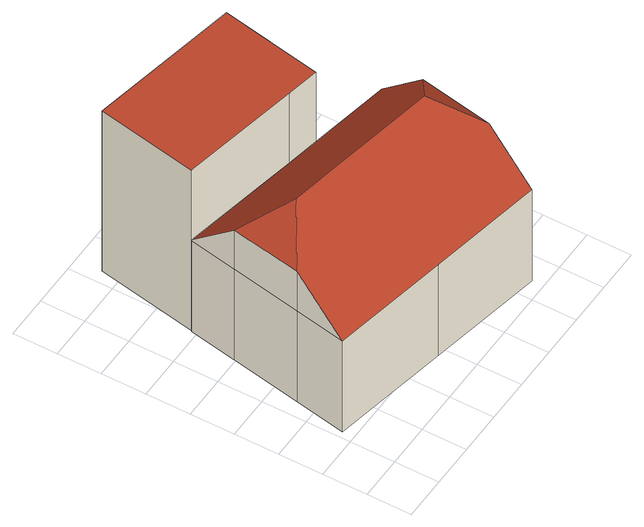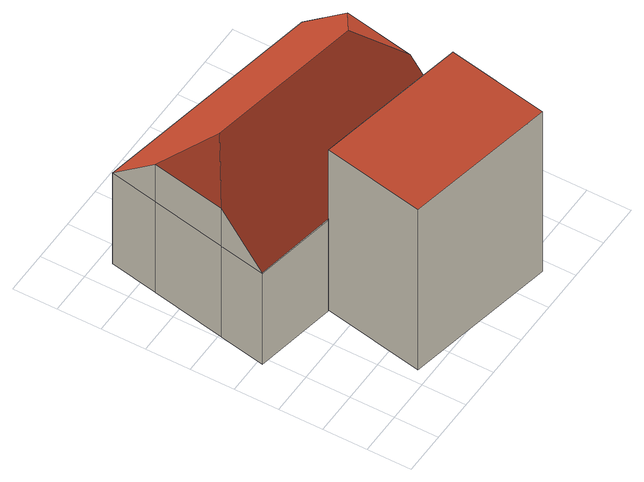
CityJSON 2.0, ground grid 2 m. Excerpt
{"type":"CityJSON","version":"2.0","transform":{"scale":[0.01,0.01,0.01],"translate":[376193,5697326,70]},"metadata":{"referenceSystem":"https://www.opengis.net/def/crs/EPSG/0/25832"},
"CityObjects":{
"building1":{"type":"Building","attributes":{"Gemeindeschluessel":"05911000","Geometrietyp2DReferenz":"3000","function":"31001_1000","roofType":"5000","measuredHeight":8.88,"storeysAboveGround":1},"address":[{"country":"Germany","locality":"Bochum","thoroughfareNumber":"151c","thoroughfareName":"Brockhauser Str."}],"geometry":[{"type":"Solid","lod":"2","boundaries":[[[[0,1,2,3]],[[4,5,1,0]],[[6,7,5,4]],[[8,9,7,6]],[[10,11,9,8]],[[12,13,11,10]],[[14,15,13,12]],[[16,17,15,14]],[[18,19,17,16]],[[20,21,19,18]],[[3,2,21,20]],[[22,23,24]],[[25,26,27]],[[26,25,24,23,20,18,16]],[[27,28,29,30,31,22,24,25]],[[30,29,8,6]],[[31,30,6,4]],[[29,28,10,8]],[[28,27,12,10]],[[27,26,14,12]],[[26,16,14]],[[23,22,0,3]],[[22,31,4,0]],[[23,3,20]],[[1,5,7,9,11,13,15,17,19,21,2]]]],"semantics":{"surfaces":[{"type":"WallSurface"},{"type":"RoofSurface"},{"type":"GroundSurface"}],"values":[[0,0,0,0,0,0,0,0,0,0,0,1,1,1,1,0,0,0,0,0,0,0,0,0,2]]}}]},
"building2":{"type":"Building","attributes":{"Gemeindeschluessel":"05911000","Geometrietyp2DReferenz":"3000","function":"31001_1000","roofType":"9999","measuredHeight":9,"storeysAboveGround":1},"geometry":[{"type":"Solid","lod":"2","boundaries":[[[[32,33,34,35,36]],[[34,37,38,35]],[[33,39,37,34]],[[32,40,39,33]],[[36,41,40,32]],[[35,38,41,36]],[[37,39,40,41,38]]]],"semantics":{"surfaces":[{"type":"RoofSurface"},{"type":"WallSurface"},{"type":"GroundSurface"}],"values":[[0,1,1,1,1,1,2]]}}]}
},
"vertices":[
[131,806,519],[131,806,9],[72,487,9],[72,487,519],[172,1025,519],[172,1025,9],[713,918,519],[713,918,9],[861,889,519],[861,889,9],[1232,823,519],[1232,823,9],[1192,613,519],[1192,613,9],[1129,275,519],[1129,275,9],[1087,54,519],[1087,54,9],[564,153,519],[564,153,9],[29,255,519],[29,255,9],[131,806,740],[72,487,741],[272,616,896],[993,479,896],[1129,275,731],[1192,613,731],[1232,823,523],[861,889,527],[713,918,526],[172,1025,523],
[861,889,915],[947,1347,915],[257,1482,915],[172,1025,915],[713,918,915],[257,1482,15],[172,1025,15],[947,1347,15],[861,889,15],[713,918,15]
]}
